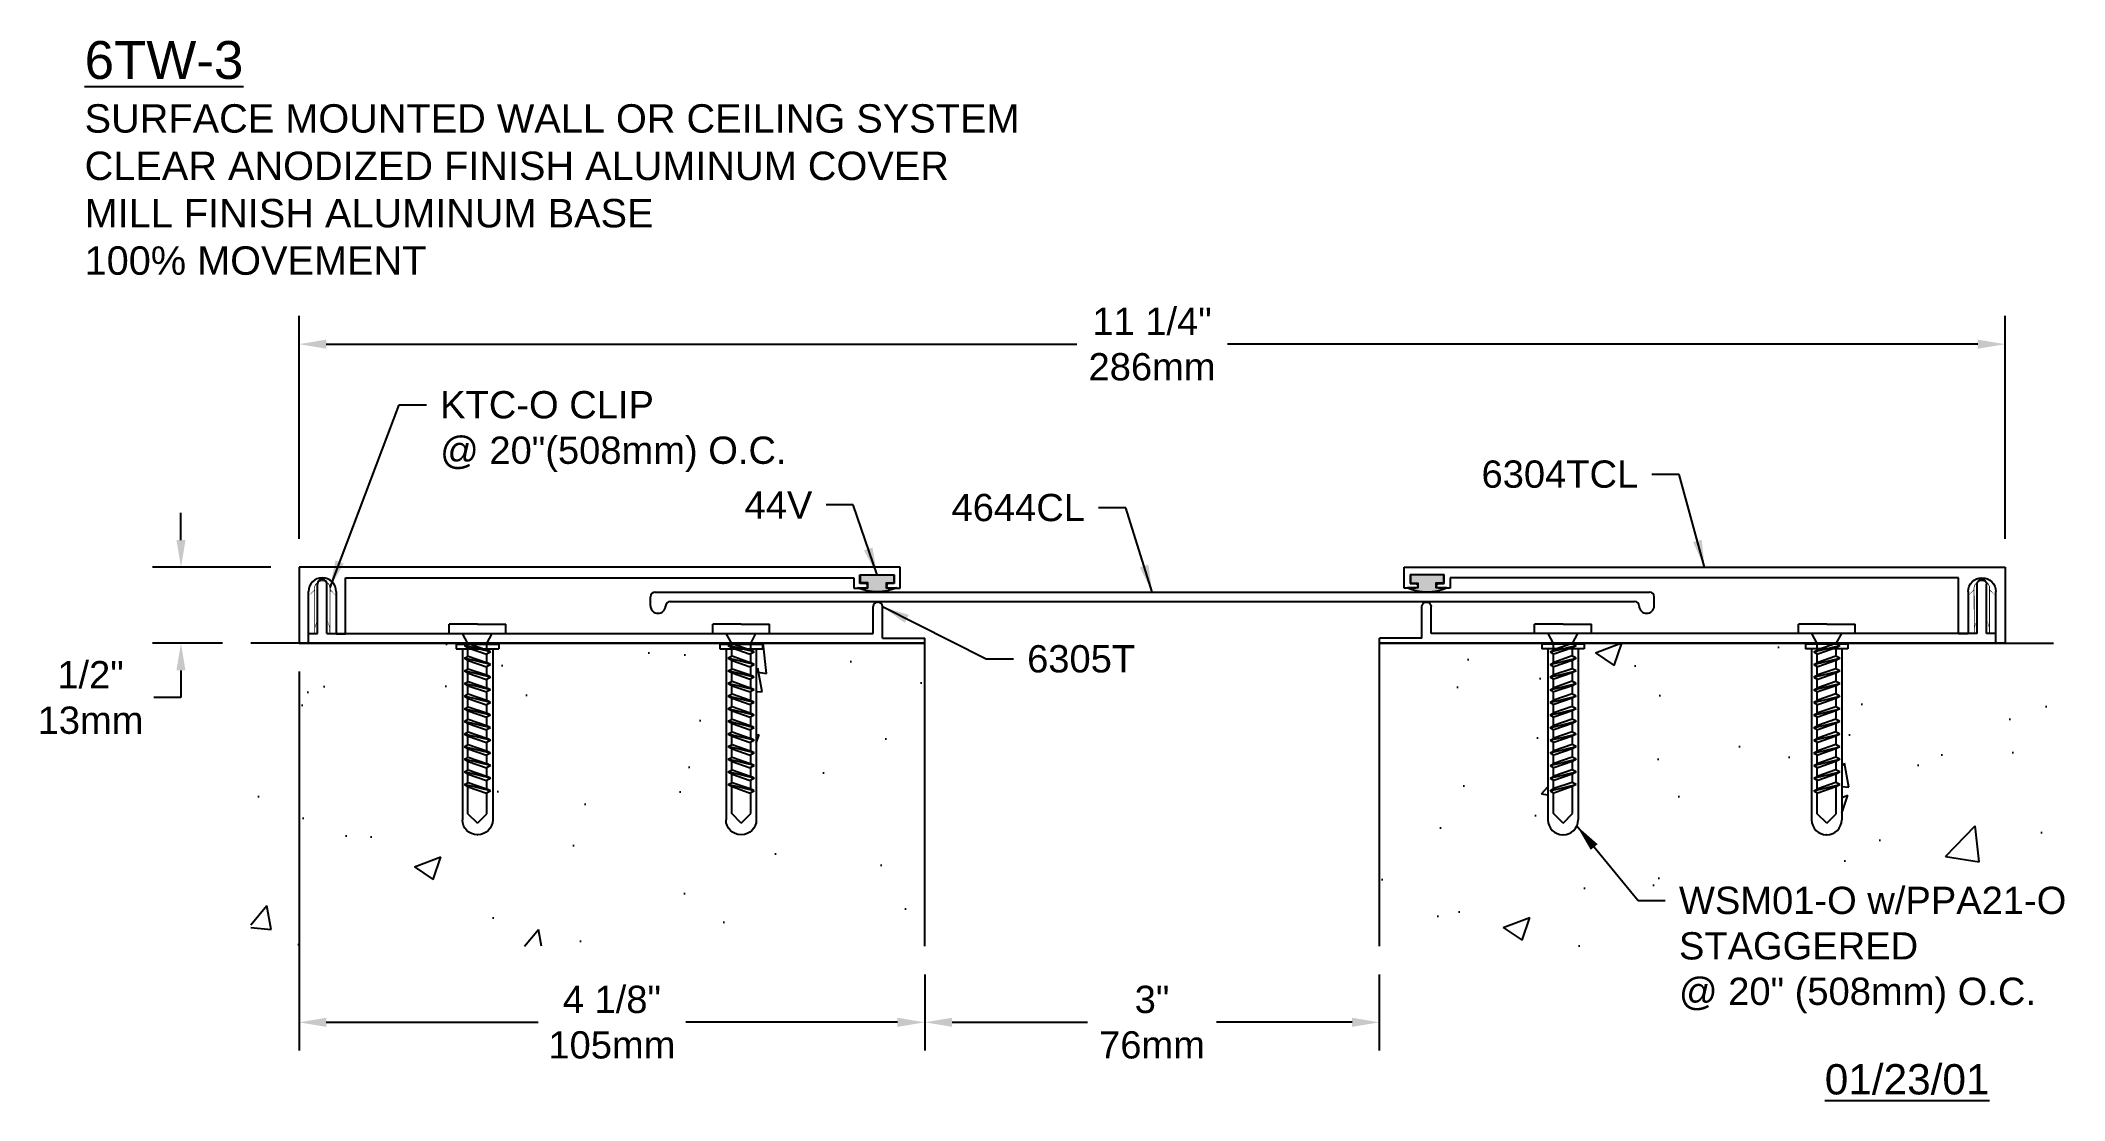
# Model space of a CAD drawing. Header units: inches. Extents: x 0.8 to 14.1, y -3.2 to 3.8.
import ezdxf

# ---------------------------------------------------------------- set-up
doc = ezdxf.new("R2010")
doc.units = ezdxf.units.IN
doc.header["$MEASUREMENT"] = 0
for name, color, linetype in [('Anchors', 4, 'Continuous'), ('Conditions', 1, 'Continuous'), ('Dimensions', 3, 'Continuous'), ('Fillers', 2, 'Continuous'), ('Metals', 7, 'Continuous'), ('Text', 2, 'Continuous')]:
    doc.layers.add(name, color=color, linetype=linetype)
doc.styles.get("Standard").update_dxf_attribs({"font": 'arial.ttf'})
doc.dimstyles.get("Standard").update_dxf_attribs({"dimtxt": 0.18, "dimasz": 0.18, "dimexe": 0.1875, "dimexo": 0.1875, "dimgap": 0.09, "dimtad": 0, "dimtih": 1, "dimtoh": 1, "dimdec": 4, "dimzin": 0, "dimdsep": 46, "dimlunit": 4, "dimtxsty": 'Standard', "dimcen": 0.09, "dimadec": 0, "dimazin": 0, "dimtfac": 1, "dimtdec": 4, "dimtofl": 0, "dimtmove": 0, "dimatfit": 3, "dimfxl": 0, "dimfrac": 2, "dimtolj": 1, "dimtzin": 0, "dimarcsym": 0})

# ---------------------------------------------------------------- blocks, each defined once
blk = doc.blocks.new('6305T')
for p, q in [((-3.978, 0.419), (-3.976, 0.419)), ((-4.008, 0.062), (-4.008, 0.389)), ((-3.946, 0.062), (-3.946, 0.389)), ((-0.312, 0.27), (-0.31, 0.27)), ((-0.342, 0.062), (-0.342, 0.24)), ((-0.28, 0.031), (-0.28, 0.24)), ((-4.068, 0), (-4.068, 0.062)), ((-4.068, 0.062), (-4.008, 0.062)), ((-4.068, 0), (0, 0)), ((-3.946, 0.062), (-0.342, 0.062)), ((-0.28, 0.031), (0, 0.031)), ((0, 0), (0, 0.031))]:
    blk.add_line(p, q)
for centre, start, end in [((-3.978, 0.389), 90, 180), ((-3.976, 0.389), 0, 90), ((-0.312, 0.24), 90, 180), ((-0.31, 0.24), 0, 90)]:
    blk.add_arc(centre, 0.03, start, end)
blk = doc.blocks.new('6304T')
for p, q in [((-0.062, 0.5), (-0.062, 0)), ((3.905, 0.5), (-0.062, 0.5)), ((0.245, 0.43), (3.6, 0.43)), ((0.245, 0.06), (0.245, 0.43)), ((3.6, 0.43), (3.6, 0.362)), ((3.64, 0.45), (3.865, 0.45)), ((3.64, 0.392), (3.64, 0.45)), ((3.865, 0.45), (3.865, 0.392)), ((3.905, 0.362), (3.905, 0.5)), ((0, 0), (0, 0.339)), ((0.183, 0.339), (0.183, 0.06)), ((3.6, 0.362), (3.676, 0.362)), ((3.676, 0.392), (3.64, 0.392)), ((3.69, 0.376), (3.69, 0.378)), ((3.815, 0.378), (3.815, 0.376)), ((3.865, 0.392), (3.829, 0.392)), ((3.829, 0.362), (3.905, 0.362)), ((-0.062, 0), (0, 0)), ((0.183, 0.06), (0.245, 0.06))]:
    blk.add_line(p, q)
for centre, radius, start, end in [((0.091, 0.339), 0.0915, 0, 180), ((3.676, 0.378), 0.014, 0, 90), ((3.676, 0.376), 0.014, 270, 360), ((3.829, 0.378), 0.014, 90, 180), ((3.829, 0.376), 0.014, 180, 270)]:
    blk.add_arc(centre, radius, start, end)
blk = doc.blocks.new('A$CB5')
for points in [[(0, 0.252, 0, 0.005, 0), (0.04, 0.291, 0.005, 0.005, 0)], [(0.183, 0.252, 0, 0.005, 0), (0.142, 0.294, 0.005, 0.005, 0)], [(0.06, 0.097, 0, 0.005, 0), (0.041, 0.041, 0.005, 0.005, 0)], [(0.122, 0.097, 0, 0.005, 0), (0.142, 0.041, 0.005, 0.005, 0)]]:
    blk.add_lwpolyline(points, format="xyseb")
at = {"const_width": 0.005}
for points in [[(0.041, 0.313), (0.041, 0.014, -0.414214), (0.031, 0.004), (0.003, 0.004)], [(0.041, 0.313, -0.804927), (0.143, 0.307, 0.586365)], [(0.143, 0.307), (0.141, 0.013, 0.4154), (0.151, 0.003), (0.183, 0.003)]]:
    blk.add_lwpolyline(points, format="xyb", dxfattribs=at)
blk = doc.blocks.new('tclip')
blk.add_blockref('A$CB5', (3.433, 2.823))
blk = doc.blocks.new('44v')
blk.add_hatch(color=256).paths.add_polyline_path([(0.11, 0), (-0.11, 0), (-0.11, -0.053), (-0.06, -0.053), (-0.06, -0.086), (-0.13, -0.086, 0.199136), (0.131, -0.086), (0.061, -0.086), (0.061, -0.054), (0.11, -0.054)])
blk.add_lwpolyline([(-0.13, -0.086), (-0.06, -0.086), (-0.06, -0.053), (-0.11, -0.053), (-0.11, 0), (0.11, 0), (0.11, -0.054), (0.061, -0.054), (0.061, -0.086), (0.131, -0.086, -0.199136)], format="xyb", close=True)
blk = doc.blocks.new('WSM01')
for p, q in [((0.005, 0.063), (-0.183, 0.063)), ((-0.183, 0.001), (-0.183, 0.063)), ((0.192, 0.001), (-0.183, 0.001)), ((-0.058, -0.064), (-0.093, 0.001)), ((0.005, 0.063), (0.192, 0.063)), ((0.067, -0.064), (0.103, 0.001)), ((0.192, 0.001), (0.192, 0.063)), ((-0.081, -0.12), (0.091, -0.078)), ((-0.081, -0.12), (-0.055, -0.106)), ((-0.081, -0.12), (-0.055, -0.134)), ((-0.058, -0.107), (-0.058, -0.064)), ((0.067, -0.064), (-0.058, -0.064)), ((-0.058, -0.191), (-0.058, -0.133)), ((0.065, -0.064), (-0.055, -0.106)), ((0.065, -0.093), (-0.055, -0.134)), ((0.091, -0.078), (0.065, -0.064)), ((0.091, -0.078), (0.065, -0.093)), ((0.067, -0.065), (0.067, -0.064)), ((0.067, -0.149), (0.067, -0.092)), ((-0.081, -0.203), (0.091, -0.162)), ((-0.081, -0.203), (-0.055, -0.189)), ((-0.081, -0.203), (-0.055, -0.218)), ((-0.081, -0.287), (0.091, -0.245)), ((-0.058, -0.274), (-0.058, -0.216)), ((0.065, -0.147), (-0.055, -0.189)), ((0.065, -0.176), (-0.055, -0.218)), ((0.065, -0.231), (-0.055, -0.272)), ((0.065, -0.259), (-0.055, -0.301)), ((0.091, -0.162), (0.065, -0.147)), ((0.091, -0.162), (0.065, -0.176)), ((0.091, -0.245), (0.065, -0.231)), ((0.091, -0.245), (0.065, -0.259)), ((0.067, -0.232), (0.067, -0.175)), ((0.067, -0.315), (0.067, -0.258)), ((-0.081, -0.287), (-0.055, -0.272)), ((-0.081, -0.287), (-0.055, -0.301)), ((-0.081, -0.37), (0.091, -0.328)), ((-0.081, -0.37), (-0.055, -0.356)), ((-0.081, -0.37), (-0.055, -0.384)), ((-0.058, -0.357), (-0.058, -0.3)), ((-0.058, -0.441), (-0.058, -0.383)), ((0.065, -0.314), (-0.055, -0.356)), ((0.065, -0.343), (-0.055, -0.384)), ((0.065, -0.397), (-0.055, -0.439)), ((0.091, -0.328), (0.065, -0.314)), ((0.091, -0.328), (0.065, -0.343)), ((0.091, -0.412), (0.065, -0.397)), ((0.067, -0.399), (0.067, -0.342)), ((-0.081, -0.453), (0.091, -0.412)), ((-0.081, -0.453), (-0.055, -0.439)), ((-0.081, -0.453), (-0.055, -0.468)), ((-0.081, -0.537), (0.091, -0.495)), ((-0.081, -0.537), (-0.055, -0.522)), ((-0.058, -0.524), (-0.058, -0.466)), ((0.065, -0.426), (-0.055, -0.468)), ((0.065, -0.481), (-0.055, -0.522)), ((0.065, -0.509), (-0.055, -0.551)), ((0.091, -0.412), (0.065, -0.426)), ((0.091, -0.495), (0.065, -0.481)), ((0.091, -0.495), (0.065, -0.509)), ((0.067, -0.482), (0.067, -0.425)), ((0.067, -0.565), (0.067, -0.508)), ((-0.081, -0.537), (-0.055, -0.551)), ((-0.081, -0.62), (0.091, -0.578)), ((-0.081, -0.62), (-0.055, -0.606)), ((-0.081, -0.62), (-0.055, -0.634)), ((-0.081, -0.703), (0.091, -0.662)), ((-0.058, -0.607), (-0.058, -0.55)), ((-0.058, -0.691), (-0.058, -0.633)), ((0.065, -0.564), (-0.055, -0.606)), ((0.065, -0.593), (-0.055, -0.634)), ((0.065, -0.647), (-0.055, -0.689)), ((0.091, -0.578), (0.065, -0.564)), ((0.091, -0.578), (0.065, -0.593)), ((0.091, -0.662), (0.065, -0.647)), ((0.091, -0.662), (0.065, -0.676)), ((0.067, -0.649), (0.067, -0.592)), ((-0.081, -0.703), (-0.055, -0.689)), ((-0.081, -0.703), (-0.055, -0.718)), ((-0.081, -0.787), (0.091, -0.745)), ((-0.081, -0.787), (-0.055, -0.772)), ((-0.081, -0.787), (-0.055, -0.801)), ((-0.058, -0.774), (-0.058, -0.716)), ((-0.058, -0.857), (-0.058, -0.8)), ((0.065, -0.676), (-0.055, -0.718)), ((0.065, -0.731), (-0.055, -0.772)), ((0.065, -0.759), (-0.055, -0.801)), ((0.091, -0.745), (0.065, -0.731)), ((0.091, -0.745), (0.065, -0.759)), ((0.067, -0.732), (0.067, -0.675)), ((0.067, -0.815), (0.067, -0.758)), ((-0.081, -0.87), (0.091, -0.828)), ((-0.081, -0.87), (-0.055, -0.856)), ((-0.081, -0.87), (-0.055, -0.884)), ((-0.081, -0.953), (0.091, -0.912)), ((-0.058, -0.941), (-0.058, -0.883)), ((0.065, -0.814), (-0.055, -0.856)), ((0.065, -0.843), (-0.055, -0.884)), ((0.065, -0.897), (-0.055, -0.939)), ((0.065, -0.926), (-0.055, -0.968)), ((0.091, -0.828), (0.065, -0.814)), ((0.091, -0.828), (0.065, -0.843)), ((0.091, -0.912), (0.065, -0.897)), ((0.091, -0.912), (0.065, -0.926)), ((0.067, -0.899), (0.067, -0.842)), ((0.067, -0.982), (0.067, -0.925)), ((-0.081, -0.953), (-0.055, -0.939)), ((-0.081, -0.953), (-0.055, -0.968)), ((-0.081, -1.037), (0.091, -0.995)), ((-0.081, -1.037), (-0.055, -1.022)), ((-0.081, -1.037), (-0.055, -1.051)), ((-0.058, -1.024), (-0.058, -0.966)), ((-0.058, -1.187), (-0.058, -1.05)), ((0.065, -0.981), (-0.055, -1.022)), ((0.065, -1.009), (-0.055, -1.051)), ((0.091, -0.995), (0.065, -0.981)), ((0.091, -0.995), (0.065, -1.009)), ((0.067, -1.187), (0.067, -1.008)), ((0.005, -1.249), (-0.058, -1.187)), ((0.005, -1.249), (0.067, -1.187))]:
    blk.add_line(p, q)
blk = doc.blocks.new('PPA21')
for p, q in [((0.14, 0.03), (-0.14, 0.03)), ((-0.14, 0.03), (-0.14, 0)), ((0.14, 0), (-0.14, 0)), ((-0.1, 0), (-0.1, -1.128)), ((0.1, 0), (0.1, -1.128)), ((0.14, 0.03), (0.14, 0)), ((0.001, -1.227), (-0.001, -1.227))]:
    blk.add_line(p, q)
for centre, start, end in [((-0.001, -1.128), 180, 270), ((0.001, -1.128), 270, 0)]:
    blk.add_arc(centre, 0.099, start, end)
blk = doc.blocks.new('A$C0A763B94')
at = {"layer": 'Anchors', "xscale": -1}
for name, p in [('WSM01', (0.192, 1.326)), ('PPA21', (0.188, 1.227))]:
    blk.add_blockref(name, p, dxfattribs=at)
blk = doc.blocks.new('*D9')
at = {"layer": 'Defpoints', "color": 0}
for p in [(6.604, -2.16), (9.604, -2.16), (6.604, -2.662)]:
    blk.add_point(p, dxfattribs=at)
at = {"layer": 'Dimensions', "color": 0, "lineweight": -2}
for p, q in [((6.604, -2.347), (6.604, -2.849)), ((9.604, -2.347), (9.604, -2.849)), ((6.784, -2.662), (7.679, -2.662)), ((9.424, -2.662), (8.53, -2.662))]:
    blk.add_line(p, q, dxfattribs=at)
at = {"layer": 'Dimensions', "color": 0}
for points in [[(6.784, -2.632), (6.784, -2.692), (6.604, -2.662)], [(9.424, -2.632), (9.424, -2.692), (9.604, -2.662)]]:
    blk.add_solid(points, dxfattribs=at)
at = {"layer": 'Dimensions', "color": 0, "insert": (8.104, -2.662), "char_height": 0.18, "attachment_point": 5}
blk.add_mtext('\\A1;3"\\P76mm', dxfattribs=at)
blk = doc.blocks.new('*D10')
at = {"layer": 'Defpoints', "color": 0}
for p in [(2.474, -0.16), (6.604, -2.16), (2.474, -2.662)]:
    blk.add_point(p, dxfattribs=at)
at = {"layer": 'Dimensions', "color": 0, "lineweight": -2}
for p, q in [((2.474, -0.347), (2.474, -2.849)), ((6.604, -2.347), (6.604, -2.849)), ((2.654, -2.662), (4.052, -2.662)), ((6.424, -2.662), (5.027, -2.662))]:
    blk.add_line(p, q, dxfattribs=at)
at = {"layer": 'Dimensions', "color": 0}
for points in [[(2.654, -2.632), (2.654, -2.692), (2.474, -2.662)], [(6.424, -2.632), (6.424, -2.692), (6.604, -2.662)]]:
    blk.add_solid(points, dxfattribs=at)
at = {"layer": 'Dimensions', "color": 0, "insert": (4.539, -2.662), "char_height": 0.18, "attachment_point": 5}
blk.add_mtext('\\A1;4 1/8"\\P105mm', dxfattribs=at)
blk = doc.blocks.new('*D11')
at = {"layer": 'Defpoints', "color": 0}
for p in [(2.474, 0.34), (1.695, -0.16), (2.155, -0.16)]:
    blk.add_point(p, dxfattribs=at)
at = {"layer": 'Dimensions', "color": 0, "lineweight": -2}
for p, q in [((1.695, 0.52), (1.695, 0.7)), ((2.287, 0.34), (1.508, 0.34)), ((1.968, -0.16), (1.508, -0.16)), ((1.695, -0.34), (1.695, -0.52)), ((1.695, -0.52), (1.515, -0.52))]:
    blk.add_line(p, q, dxfattribs=at)
at = {"layer": 'Dimensions', "color": 0}
for points in [[(1.665, 0.52), (1.725, 0.52), (1.695, 0.34)], [(1.665, -0.34), (1.725, -0.34), (1.695, -0.16)]]:
    blk.add_solid(points, dxfattribs=at)
at = {"layer": 'Dimensions', "color": 0, "insert": (1.098, -0.52), "char_height": 0.18, "attachment_point": 5}
blk.add_mtext('\\A1;1/2"\\P13mm', dxfattribs=at)
blk = doc.blocks.new('*D12')
at = {"layer": 'Defpoints', "color": 0}
for p in [(13.734, 1.812), (2.474, 0.34), (13.734, 0.34)]:
    blk.add_point(p, dxfattribs=at)
at = {"layer": 'Dimensions', "color": 0, "lineweight": -2}
for p, q in [((2.474, 0.528), (2.474, 1.999)), ((13.734, 0.528), (13.734, 1.999)), ((2.654, 1.812), (7.607, 1.812)), ((13.554, 1.812), (8.602, 1.812))]:
    blk.add_line(p, q, dxfattribs=at)
at = {"layer": 'Dimensions', "color": 0}
for points in [[(2.654, 1.842), (2.654, 1.782), (2.474, 1.812)], [(13.554, 1.842), (13.554, 1.782), (13.734, 1.812)]]:
    blk.add_solid(points, dxfattribs=at)
at = {"layer": 'Dimensions', "color": 0, "insert": (8.104, 1.812), "char_height": 0.18, "attachment_point": 5}
blk.add_mtext('\\A1;11 1/4"\\P286mm', dxfattribs=at)
blk = doc.blocks.new('4644')
for p, q in [((-3.313, -0.028), (-3.313, 0.031)), ((-3.283, 0.062), (3.281, 0.062)), ((-3.182, 0), (3.182, 0)), ((3.312, -0.029), (3.312, 0.031))]:
    blk.add_line(p, q)
for centre, radius, start, end in [((-3.282, 0.031), 0.031, 90, 180), ((-3.182, -0.031), 0.031, 90, 177.8774), ((3.281, 0.031), 0.031, 0, 90), ((-3.263, -0.028), 0.05, 180.4797, 357.8774), ((3.182, -0.031), 0.031, 2.1226, 90), ((3.262, -0.028), 0.05, 182.1226, 358.7093)]:
    blk.add_arc(centre, radius, start, end)

msp = doc.modelspace()

# ---------------------------------------------------------------- hatches: boundary and pattern name
at = {"layer": 'Conditions'}
h = msp.add_hatch(dxfattribs=at)
h.set_pattern_fill('AR-CONC', color=256, scale=0.25, style=0)
h.paths.add_polyline_path([(5.2922, -1.32553), (5.2922, -0.19761), (5.2522, -0.19761), (5.2522, -0.16761), (5.32207, -0.16761), (5.3297, -0.16339), (5.3297, -0.16217), (5.3283, -0.15961), (3.71559, -0.15961), (3.7142, -0.16217), (3.7142, -0.16761), (3.7917, -0.16761), (3.7917, -0.19761), (3.7517, -0.19761), (3.7517, -1.32553, -0.41421356), (3.6527, -1.42453), (3.6507, -1.42453, -0.41421356), (3.5517, -1.32553), (3.5517, -0.19761), (3.5117, -0.19761), (3.5117, -0.16761), (3.58157, -0.16761), (3.5892, -0.16339), (3.5892, -0.16217), (3.5878, -0.15961), (2.15509, -0.15961), (2.15509, -2.15961), (6.60445, -2.15961), (6.60445, -0.15961), (5.45609, -0.15961), (5.4547, -0.16217), (5.4547, -0.16761), (5.5322, -0.16761), (5.5322, -0.19761), (5.4922, -0.19761), (5.4922, -1.32553, -0.41421356), (5.3932, -1.42453), (5.3912, -1.42453, -0.41421356)])
h = msp.add_hatch(dxfattribs=at)
h.set_pattern_fill('AR-CONC', color=256, scale=0.25, style=0)
h.paths.add_polyline_path([(14.05381, -0.15961), (12.62482, -0.15961), (12.62022, -0.16121), (12.6197, -0.16217), (12.6197, -0.16339), (12.62732, -0.16761), (12.6972, -0.16761), (12.6972, -0.19761), (12.6572, -0.19761), (12.6572, -1.32553, -0.41421356), (12.5582, -1.42453), (12.5562, -1.42453, -0.41421356), (12.4572, -1.32553), (12.4572, -0.19761), (12.4172, -0.19761), (12.4172, -0.16761), (12.4947, -0.16761), (12.4947, -0.16217), (12.4933, -0.15961), (10.88432, -0.15961), (10.87972, -0.16121), (10.8792, -0.16217), (10.8792, -0.16339), (10.88682, -0.16761), (10.9567, -0.16761), (10.9567, -0.19761), (10.9167, -0.19761), (10.9167, -1.32553, -0.41421356), (10.8177, -1.42453), (10.8157, -1.42453, -0.41421356), (10.7167, -1.32553), (10.7167, -0.19761), (10.6767, -0.19761), (10.6767, -0.16761), (10.7542, -0.16761), (10.7542, -0.16217), (10.7528, -0.15961), (9.60445, -0.15961), (9.60445, -2.15961), (14.05381, -2.15961)])
h.paths.add_polyline_path([(11.15546, -1.72241), (13.56667, -1.72241), (13.56667, -2.65478), (11.15546, -2.65478)], flags=9)

# ---------------------------------------------------------------- linework, layer by layer
for points in [[(6.60445, -2.15961), (6.60445, -0.15961), (2.15509, -0.15961)], [(9.60445, -2.15961), (9.60445, -0.15961), (14.05381, -0.15961)]]:
    msp.add_lwpolyline(points, dxfattribs=at)

# ---------------------------------------------------------------- block references
at = {"layer": 'Anchors'}
for name, p in [('tclip', (-0.8965, -2.92387)), ('WSM01', (10.81181, -0.09815)), ('PPA21', (10.8167, -0.19761))]:
    msp.add_blockref(name, p, dxfattribs=at)
at = {"layer": 'Anchors', "xscale": -1}
for name, p in [('tclip', (17.1054, -2.92387)), ('WSM01', (5.39709, -0.09815)), ('PPA21', (5.3922, -0.19761))]:
    msp.add_blockref(name, p, dxfattribs=at)
at = {"layer": 'Conditions'}
msp.add_blockref('A$C0A763B94', (3.4642, -1.42453), dxfattribs=at)
at = {"layer": 'Conditions', "xscale": -1}
msp.add_blockref('A$C0A763B94', (12.7447, -1.42453), dxfattribs=at)
at = {"layer": 'Fillers'}
msp.add_blockref('44v', (6.28895, 0.29039), dxfattribs=at)
at = {"layer": 'Fillers', "xscale": -1}
msp.add_blockref('44v', (9.91995, 0.29039), dxfattribs=at)
at = {"layer": 'Metals'}
for name, p in [('6304T', (2.53645, -0.15961)), ('6305T', (6.60445, -0.15961)), ('4644', (8.10667, 0.11436))]:
    msp.add_blockref(name, p, dxfattribs=at)
at = {"layer": 'Metals', "xscale": -1}
for name, p in [('6304T', (13.67245, -0.15961)), ('6305T', (9.60445, -0.15961))]:
    msp.add_blockref(name, p, dxfattribs=at)

# ---------------------------------------------------------------- texts
at = {"layer": 'Text', "attachment_point": 1}
for s, insert, char_height, width in [('{\\L6TW-3\\P\\H0.75x;\\lSURFACE MOUNTED WALL OR CEILING SYSTEM\\PCLEAR ANODIZED FINISH ALUMINUM COVER\\PMILL FINISH ALUMINUM BASE\\P100% MOVEMENT}', (1.059, 3.81195), 0.25, 6.875), ('{\\L01/23/01}', (12.54395, -2.9379), 0.2, 0.8125)]:
    msp.add_mtext(s, dxfattribs=dict(at, insert=insert, char_height=char_height, width=width))
at = {"layer": 'Text', "char_height": 0.18}
for s, insert, attachment_point in [('KTC-O CLIP\\P@ 20"(508mm) O.C.', (3.40541, 1.50262), 1), ('6304TCL', (11.31296, 0.86234), 9), ('\\A1;44V', (5.86215, 0.66141), 9), ('\\A1;4644CL', (7.66133, 0.64191), 9), ('\\A1;6305T', (7.2796, -0.17363), 1), ('WSM01-O w/PPA21-O\\PSTAGGERED\\P@ 20" (508mm) O.C.', (11.58167, -1.76741), 1)]:
    msp.add_mtext(s, dxfattribs=dict(at, insert=insert, attachment_point=attachment_point))

# ---------------------------------------------------------------- dimensions: what is measured, and where the dimension line sits
at = {"layer": 'Dimensions'}
for base, p1, p2, text, picture, middle in [((13.73445, 1.8117), (2.47445, 0.34039), (13.73445, 0.34039), '<>\\P286mm', '*D12', (8.10445, 1.8117)), ((2.47445, -2.66172), (6.60445, -2.15961), (2.47445, -0.15961), '<>\\P105mm', '*D10', (4.53945, -2.66172)), ((6.60445, -2.66172), (9.60445, -2.15961), (6.60445, -2.15961), '<>\\P76mm', '*D9', (8.10445, -2.66172))]:
    dim = msp.add_linear_dim(base=base, p1=p1, p2=p2, text=text, dimstyle='Standard', dxfattribs=at)
    dim.commit()
    dim.dimension.update_dxf_attribs({"geometry": picture, "text_midpoint": middle})
dim = msp.add_linear_dim(base=(1.69532, -0.15961), p1=(2.47445, 0.34039), p2=(2.15509, -0.15961), angle=90, text='<>\\P13mm', dimstyle='Standard', dxfattribs=at)
dim.commit()
dim.dimension.update_dxf_attribs({"geometry": '*D11', "text_midpoint": (1.09779, -0.51961)})

# ---------------------------------------------------------------- leaders
at = {"layer": 'Text', "annotation_type": 0, "has_hookline": 1}
for points, hookline_direction, text_width in [([(2.6786, 0.20691), (3.13541, 1.41262), (3.31541, 1.41262)], 0, 2.25135), ([(11.75095, 0.34039), (11.58296, 0.95234), (11.40296, 0.95234)], 1, 1.01603), ([(6.28895, 0.29039), (6.13215, 0.75141), (5.95215, 0.75141)], 1, 0.44226), ([(8.1057, 0.17686), (7.93133, 0.73191), (7.75133, 0.73191)], 1, 0.86869), ([(6.32445, 0.08039), (7.0096, -0.26363), (7.1896, -0.26363)], 0, 0.69851), ([(10.90789, -1.36634), (11.31167, -1.85741), (11.49167, -1.85741)], 0, 2.54271)]:
    msp.add_leader(points, dimstyle='Standard', override={"dimgap": 0.09, "dimtad": 0}, dxfattribs=dict(at, hookline_direction=hookline_direction, text_width=text_width))

doc.saveas('drawing.dxf')
